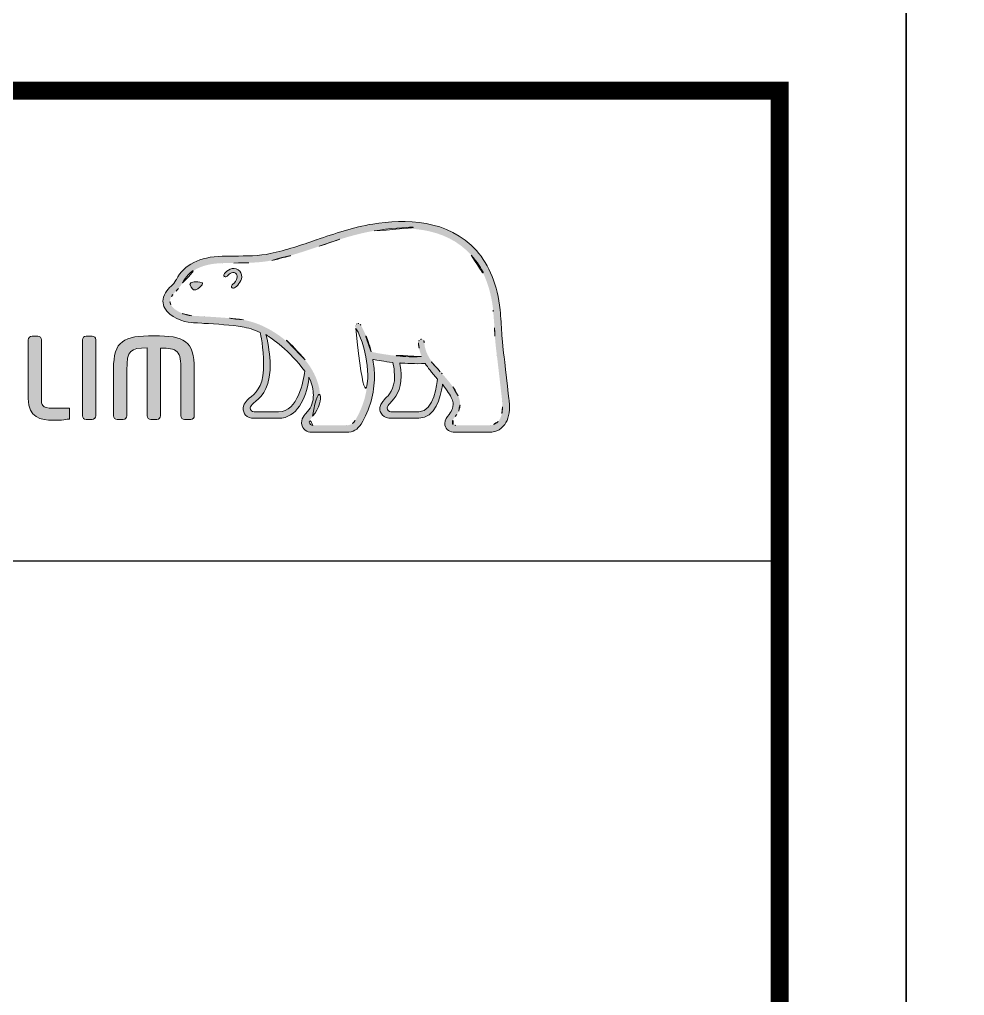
# Model space of a CAD drawing. Extents: x 16296677952 to 16296679688, y -37409618576 to -37409617304.
# Drawn here: x 16296678605.5 to 16296678684.2, y -37409617990.4 to -37409617909.1 of the extents above; entities that cross this region are included whole.
import ezdxf

# ---------------------------------------------------------------- set-up
doc = ezdxf.new("R2010")
doc.units = 0
doc.header["$LTSCALE"] = 10
doc.header["$MEASUREMENT"] = 0
doc.layers.get('0').update_dxf_attribs({"linetype": 'CONTINUOUS'})
doc.layers.add('레이어 1', color=7, linetype='CONTINUOUS', lineweight=0)

msp = doc.modelspace()

# ---------------------------------------------------------------- hatches: boundary and pattern name
at = {"layer": '레이어 1'}
h = msp.add_hatch(color=5, dxfattribs=at)
h.dxf.hatch_style = 1
edge = h.paths.add_edge_path(flags=16)
edge.add_spline(control_points=[(16296678645.336269, -37409617942.616783), (16296678645.05274, -37409617942.930649), (16296678644.69644, -37409617942.933456), (16296678644.681021, -37409617942.933456), (16296678644.681021, -37409617942.933456), (16296678641.826811, -37409617942.933456), (16296678641.826811, -37409617942.933456), (16296678641.721939, -37409617942.933456), (16296678641.641809, -37409617942.907173), (16296678641.58992, -37409617942.855942), (16296678641.54661, -37409617942.813507), (16296678641.52557, -37409617942.748993), (16296678641.52557, -37409617942.669029), (16296678641.52557, -37409617942.508072), (16296678641.643061, -37409617942.360077), (16296678641.767891, -37409617942.20298), (16296678641.883619, -37409617942.054298), (16296678641.993561, -37409617941.913322), (16296678642.055111, -37409617941.740082), (16296678642.21133, -37409617941.319618), (16296678642.19537, -37409617940.871094), (16296678642.00881, -37409617940.475868), (16296678641.671789, -37409617939.760818), (16296678641.171749, -37409617939.199028), (16296678640.687099, -37409617938.656174), (16296678640.687099, -37409617938.656174), (16296678640.52297, -37409617938.475922), (16296678640.52297, -37409617938.474167), (16296678639.892969, -37409617937.772118), (16296678639.241911, -37409617937.04583), (16296678639.19055, -37409617936.061127), (16296678639.178801, -37409617935.866142), (16296678639.08868, -37409617935.748306), (16296678638.96331, -37409617935.753578), (16296678638.96331, -37409617935.753578), (16296678638.77866, -37409617935.842293), (16296678638.774639, -37409617935.842293), (16296678638.724661, -37409617935.897362), (16296678638.696791, -37409617935.979393), (16296678638.696791, -37409617936.073753), (16296678638.696791, -37409617936.073753), (16296678638.69837, -37409617936.107048), (16296678638.69837, -37409617936.107407), (16296678638.723619, -37409617936.463364), (16296678638.808479, -37409617936.81263), (16296678638.957701, -37409617937.175217), (16296678638.957701, -37409617937.175217), (16296678638.97226, -37409617937.211723), (16296678638.97226, -37409617937.211723), (16296678638.97226, -37409617937.211723), (16296678638.933661, -37409617937.213097), (16296678638.933661, -37409617937.213097), (16296678637.101339, -37409617937.285713), (16296678635.304979, -37409617936.939934), (16296678634.77668, -37409617936.81263), (16296678634.45088, -37409617935.501778), (16296678633.92243, -37409617934.63279), (16296678633.89962, -37409617934.59597), (16296678633.858589, -37409617934.527939), (16296678633.793011, -37409617934.47567), (16296678633.729891, -37409617934.457443), (16296678633.729891, -37409617934.457443), (16296678633.575581, -37409617934.480583), (16296678633.55665, -37409617934.48304), (16296678633.54368, -37409617934.502327), (16296678633.51668, -37409617934.538803), (16296678633.45706, -37409617934.618767), (16296678633.45706, -37409617934.618767), (16296678633.449711, -37409617934.68293), (16296678633.449711, -37409617934.68293), (16296678633.449711, -37409617934.68293), (16296678633.49843, -37409617934.855461), (16296678633.49843, -37409617934.855461), (16296678633.53842, -37409617934.924553), (16296678634.47929, -37409617936.572769), (16296678634.47929, -37409617938.755783), (16296678634.47929, -37409617940.102386), (16296678634.12545, -37409617941.372902), (16296678633.427601, -37409617942.531578), (16296678633.260851, -37409617942.809647), (16296678633.041149, -37409617942.933456), (16296678632.714319, -37409617942.933456), (16296678632.714319, -37409617942.933456), (16296678629.90077, -37409617942.933456), (16296678629.90077, -37409617942.933456), (16296678629.807501, -37409617942.933456), (16296678629.612869, -37409617942.867867), (16296678629.612869, -37409617942.664467), (16296678629.612869, -37409617942.552254), (16296678629.71685, -37409617942.368141), (16296678629.8901, -37409617942.174217), (16296678631.06259, -37409617940.868637), (16296678630.386141, -37409617938.829399), (16296678629.261669, -37409617937.485939), (16296678628.175591, -37409617936.19017), (16296678626.40307, -37409617934.559486), (16296678624.12714, -37409617934.154442), (16296678623.32057, -37409617934.013489), (16296678621.995171, -37409617933.934937), (16296678620.92469, -37409617933.871437), (16296678620.92469, -37409617933.871437), (16296678619.84267, -37409617933.807266), (16296678619.84267, -37409617933.807266), (16296678619.287359, -37409617933.764839), (16296678618.369631, -37409617933.423286), (16296678618.090309, -37409617932.894432), (16296678617.9723, -37409617932.675262), (16296678617.98563, -37409617932.452942), (16296678618.1336, -37409617932.197304), (16296678618.226721, -37409617932.043007), (16296678618.354549, -37409617931.910439), (16296678618.515341, -37409617931.749107), (16296678618.693119, -37409617931.569221), (16296678618.876011, -37409617931.383011), (16296678619.0184, -37409617931.137527), (16296678619.0184, -37409617931.137527), (16296678619.05924, -37409617931.060738), (16296678619.05924, -37409617931.060738), (16296678619.602631, -37409617930.021309), (16296678620.722, -37409617929.472481), (16296678622.387581, -37409617929.428307), (16296678622.387581, -37409617929.428307), (16296678623.326891, -37409617929.417793), (16296678623.326891, -37409617929.417793), (16296678624.35824, -37409617929.412529), (16296678625.528481, -37409617929.406563), (16296678626.49003, -37409617929.199654), (16296678627.840509, -37409617928.909286), (16296678629.195379, -37409617928.446388), (16296678630.391041, -37409617928.038902), (16296678630.391041, -37409617928.038902), (16296678630.42926, -37409617928.026283), (16296678630.42926, -37409617928.026283), (16296678631.908091, -37409617927.520592), (16296678633.43742, -37409617926.997704), (16296678635.000759, -37409617926.743134), (16296678637.50271, -37409617926.328972), (16296678640.93852, -37409617926.342644), (16296678643.10014, -37409617928.769371), (16296678644.099251, -37409617929.892937), (16296678644.71468, -37409617931.438057), (16296678644.9265, -37409617933.362968), (16296678644.9265, -37409617933.362968), (16296678644.91844, -37409617933.356651), (16296678644.911051, -37409617933.349998), (16296678644.92824, -37409617933.388191), (16296678644.94438, -37409617933.60424), (16296678645.033449, -37409617934.828819), (16296678645.05905, -37409617935.41761), (16296678645.086069, -37409617936.02639), (16296678645.24, -37409617937.155952), (16296678645.24, -37409617937.155952), (16296678645.67626, -37409617940.933487), (16296678645.67626, -37409617940.933487), (16296678645.67626, -37409617940.933487), (16296678645.702209, -37409617941.392563), (16296678645.702209, -37409617941.392563), (16296678645.702209, -37409617941.934723), (16296678645.57947, -37409617942.346764), (16296678645.336269, -37409617942.616783)], knot_values=[0, 0, 0, 0, 1, 1, 1, 2, 2, 2, 3, 3, 3, 4, 4, 4, 5, 5, 5, 6, 6, 6, 7, 7, 7, 8, 8, 8, 9, 9, 9, 10, 10, 10, 11, 11, 11, 12, 12, 12, 13, 13, 13, 14, 14, 14, 15, 15, 15, 16, 16, 16, 17, 17, 17, 18, 18, 18, 19, 19, 19, 20, 20, 20, 21, 21, 21, 22, 22, 22, 23, 23, 23, 24, 24, 24, 25, 25, 25, 26, 26, 26, 27, 27, 27, 28, 28, 28, 29, 29, 29, 30, 30, 30, 31, 31, 31, 32, 32, 32, 33, 33, 33, 34, 34, 34, 35, 35, 35, 36, 36, 36, 37, 37, 37, 38, 38, 38, 39, 39, 39, 40, 40, 40, 41, 41, 41, 42, 42, 42, 43, 43, 43, 44, 44, 44, 45, 45, 45, 46, 46, 46, 47, 47, 47, 48, 48, 48, 49, 49, 49, 50, 50, 50, 51, 51, 51, 52, 52, 52, 53, 53, 53, 53], degree=3, periodic=0)
edge = h.paths.add_edge_path(flags=16)
edge.add_spline(control_points=[(16296678638.738171, -37409617941.800392), (16296678638.738171, -37409617941.800392), (16296678636.409809, -37409617941.800392), (16296678636.409809, -37409617941.800392), (16296678636.237619, -37409617941.800392), (16296678636.101561, -37409617941.662933), (16296678636.101561, -37409617941.487572), (16296678636.101561, -37409617941.365196), (16296678636.207821, -37409617941.209503), (16296678636.3083, -37409617941.102531), (16296678636.7819, -37409617940.649101), (16296678637.26635, -37409617940.024887), (16296678637.26635, -37409617938.839928), (16296678637.26635, -37409617938.839928), (16296678637.23637, -37409617938.301628), (16296678637.23637, -37409617938.299538), (16296678637.23637, -37409617938.299538), (16296678637.150789, -37409617937.775948), (16296678637.150789, -37409617937.775948), (16296678637.150789, -37409617937.775948), (16296678637.144831, -37409617937.742973), (16296678637.144831, -37409617937.742973), (16296678637.144831, -37409617937.742973), (16296678637.17919, -37409617937.745453), (16296678637.17919, -37409617937.745453), (16296678637.613359, -37409617937.776649), (16296678638.458151, -37409617937.823647), (16296678639.264721, -37409617937.785423), (16296678639.469509, -37409617938.111214), (16296678639.799509, -37409617938.530273), (16296678640.281349, -37409617939.088562), (16296678640.259239, -37409617939.36631), (16296678640.029209, -37409617941.800392), (16296678638.738171, -37409617941.800392)], knot_values=[0, 0, 0, 0, 1, 1, 1, 2, 2, 2, 3, 3, 3, 4, 4, 4, 5, 5, 5, 6, 6, 6, 7, 7, 7, 8, 8, 8, 9, 9, 9, 10, 10, 10, 11, 11, 11, 11], degree=3, periodic=0)
edge = h.paths.add_edge_path(flags=16)
edge.add_spline(control_points=[(16296678627.054979, -37409617941.800392), (16296678627.054979, -37409617941.800392), (16296678625.011209, -37409617941.800392), (16296678625.011209, -37409617941.800392), (16296678624.857969, -37409617941.800392), (16296678624.69313, -37409617941.674141), (16296678624.69313, -37409617941.487572), (16296678624.69313, -37409617941.374329), (16296678624.78816, -37409617941.234039), (16296678624.96142, -37409617941.09481), (16296678625.478661, -37409617940.682762), (16296678626.262449, -37409617940.059242), (16296678626.347309, -37409617938.33773), (16296678626.347309, -37409617938.33773), (16296678626.359051, -37409617937.868172), (16296678626.359051, -37409617937.868172), (16296678626.359051, -37409617937.135963), (16296678626.191259, -37409617936.2519), (16296678626.032061, -37409617935.461807), (16296678626.032061, -37409617935.461807), (16296678626.00609, -37409617935.381157), (16296678626.00609, -37409617935.381157), (16296678626.00609, -37409617935.381157), (16296678626.07308, -37409617935.433403), (16296678626.07308, -37409617935.433403), (16296678626.37781, -37409617935.62101), (16296678628.04707, -37409617936.752312), (16296678629.231689, -37409617938.423683), (16296678629.13349, -37409617939.214813), (16296678628.68742, -37409617941.800392), (16296678627.054979, -37409617941.800392)], knot_values=[0, 0, 0, 0, 1, 1, 1, 2, 2, 2, 3, 3, 3, 4, 4, 4, 5, 5, 5, 6, 6, 6, 7, 7, 7, 8, 8, 8, 9, 9, 9, 10, 10, 10, 10], degree=3, periodic=0)
edge = h.paths.add_edge_path()
edge.add_spline(control_points=[(16296678646.253139, -37409617940.87635), (16296678646.25242, -37409617940.871094), (16296678645.818979, -37409617937.0774), (16296678645.818979, -37409617937.0774), (16296678645.658529, -37409617935.943642), (16296678645.635389, -37409617935.339058), (16296678645.614531, -37409617934.803223), (16296678645.614531, -37409617934.803223), (16296678645.50724, -37409617933.305443), (16296678645.50724, -37409617933.30439), (16296678645.27894, -37409617931.254311), (16296678644.61545, -37409617929.598381), (16296678643.534281, -37409617928.387466), (16296678641.19874, -37409617925.763298), (16296678637.55286, -37409617925.735588), (16296678634.904499, -37409617926.172203), (16296678633.28031, -37409617926.440826), (16296678631.72784, -37409617926.970734), (16296678630.2269, -37409617927.484123), (16296678630.2269, -37409617927.484123), (16296678630.17853, -37409617927.501289), (16296678630.17853, -37409617927.501289), (16296678629.00515, -37409617927.901413), (16296678627.67359, -37409617928.356972), (16296678626.366949, -37409617928.635384), (16296678625.46921, -37409617928.827217), (16296678624.344919, -37409617928.835991), (16296678623.35177, -37409617928.841263), (16296678623.35177, -37409617928.841263), (16296678622.368811, -37409617928.853172), (16296678622.368811, -37409617928.853172), (16296678620.48004, -37409617928.899818), (16296678619.193541, -37409617929.553864), (16296678618.543739, -37409617930.796318), (16296678618.543739, -37409617930.796318), (16296678618.51446, -37409617930.849953), (16296678618.51446, -37409617930.849953), (16296678618.406969, -37409617931.038292), (16296678618.247589, -37409617931.198196), (16296678618.10486, -37409617931.341293), (16296678617.94758, -37409617931.499786), (16296678617.770309, -37409617931.677567), (16296678617.634951, -37409617931.907623), (16296678617.499041, -37409617932.138039), (16296678617.4305, -37409617932.371582), (16296678617.4305, -37409617932.600922), (16296678617.4305, -37409617932.7938), (16296678617.47888, -37409617932.98317), (16296678617.57604, -37409617933.164124), (16296678617.97756, -37409617933.92231), (16296678619.1229, -37409617934.331543), (16296678619.80636, -37409617934.380287), (16296678619.80636, -37409617934.380287), (16296678620.812469, -37409617934.44342), (16296678620.8365, -37409617934.445518), (16296678621.84244, -37409617934.502327), (16296678623.220091, -37409617934.581932), (16296678624.024389, -37409617934.723961), (16296678624.494671, -37409617934.807083), (16296678625.0291, -37409617934.975754), (16296678625.52145, -37409617935.207558), (16296678625.55652, -37409617935.335213), (16296678625.81216, -37409617936.471779), (16296678625.81216, -37409617937.868881), (16296678625.81216, -37409617937.868881), (16296678625.8013, -37409617938.312157), (16296678625.8013, -37409617938.312157), (16296678625.727131, -37409617939.785362), (16296678625.08486, -37409617940.300163), (16296678624.614241, -37409617940.676804), (16296678624.56653, -37409617940.714333), (16296678624.147129, -37409617941.062553), (16296678624.116961, -37409617941.481621), (16296678624.095579, -37409617941.718681), (16296678624.16342, -37409617941.934723), (16296678624.30739, -37409617942.090057), (16296678624.46343, -37409617942.258377), (16296678624.70068, -37409617942.34359), (16296678625.011209, -37409617942.34359), (16296678625.011209, -37409617942.34359), (16296678627.054979, -37409617942.34359), (16296678627.054979, -37409617942.34359), (16296678628.584681, -37409617942.34359), (16296678629.34144, -37409617940.696449), (16296678629.571659, -37409617939.153427), (16296678629.571659, -37409617939.153427), (16296678629.576401, -37409617938.936363), (16296678629.576401, -37409617938.936363), (16296678629.576401, -37409617938.936363), (16296678629.63954, -37409617939.045067), (16296678629.63954, -37409617939.045067), (16296678629.83572, -37409617939.481667), (16296678629.953751, -37409617940.003487), (16296678629.953751, -37409617940.396591), (16296678629.953751, -37409617940.948227), (16296678629.782949, -37409617941.430077), (16296678629.458561, -37409617941.789162), (16296678629.37669, -37409617941.870193), (16296678628.967621, -37409617942.294151), (16296678628.967621, -37409617942.71743), (16296678628.967621, -37409617942.71743), (16296678628.9713, -37409617942.787216), (16296678628.9713, -37409617942.787216), (16296678629.029329, -37409617943.2873), (16296678629.434019, -37409617943.510674), (16296678629.80995, -37409617943.510674), (16296678629.80995, -37409617943.510674), (16296678632.714319, -37409617943.510674), (16296678632.714319, -37409617943.510674), (16296678633.238581, -37409617943.510674), (16296678633.65641, -37409617943.274651), (16296678633.92486, -37409617942.829308), (16296678634.66395, -37409617941.602257), (16296678635.038469, -37409617940.269661), (16296678635.038469, -37409617938.869728), (16296678635.038469, -37409617938.432777), (16296678634.997259, -37409617937.966377), (16296678634.916599, -37409617937.48243), (16296678634.916599, -37409617937.48243), (16296678634.90959, -37409617937.443863), (16296678634.90959, -37409617937.443863), (16296678634.90959, -37409617937.443863), (16296678634.94816, -37409617937.451927), (16296678634.94816, -37409617937.451927), (16296678635.297609, -37409617937.5196), (16296678635.85976, -37409617937.617088), (16296678636.554449, -37409617937.692131), (16296678636.554449, -37409617937.692131), (16296678636.57464, -37409617937.694603), (16296678636.57464, -37409617937.694603), (16296678636.57464, -37409617937.694603), (16296678636.6681, -37409617938.226936), (16296678636.6681, -37409617938.226936), (16296678636.6681, -37409617938.226936), (16296678636.688589, -37409617938.353172), (16296678636.688589, -37409617938.355278), (16296678636.688589, -37409617938.355278), (16296678636.716311, -37409617938.826263), (16296678636.716311, -37409617938.826263), (16296678636.716311, -37409617939.956512), (16296678636.20289, -37409617940.448158), (16296678635.92692, -37409617940.711868), (16296678635.92305, -37409617940.715393), (16296678635.53801, -37409617941.106728), (16296678635.496281, -37409617941.453911), (16296678635.496281, -37409617941.453911), (16296678635.48295, -37409617941.560532), (16296678635.48295, -37409617941.560532), (16296678635.48295, -37409617941.669594), (16296678635.511, -37409617941.883507), (16296678635.701771, -37409617942.080597), (16296678635.869761, -37409617942.255592), (16296678636.129789, -37409617942.34359), (16296678636.475559, -37409617942.34359), (16296678636.475559, -37409617942.34359), (16296678638.738171, -37409617942.34359), (16296678638.738171, -37409617942.34359), (16296678640.11232, -37409617942.34359), (16296678640.525949, -37409617940.596497), (16296678640.692699, -37409617939.617393), (16296678640.692699, -37409617939.617393), (16296678640.70043, -37409617939.516403), (16296678640.70043, -37409617939.516403), (16296678640.70043, -37409617939.516403), (16296678640.75477, -37409617939.590393), (16296678640.75477, -37409617939.590393), (16296678641.07163, -37409617939.995079), (16296678641.349529, -37409617940.445), (16296678641.483299, -37409617940.724861), (16296678641.553619, -37409617940.870377), (16296678641.591499, -37409617941.032051), (16296678641.591499, -37409617941.194069), (16296678641.591499, -37409617941.194069), (16296678641.5403, -37409617941.521599), (16296678641.5403, -37409617941.521599), (16296678641.48735, -37409617941.699387), (16296678641.366011, -37409617941.863167), (16296678641.247311, -37409617942.021683), (16296678641.073179, -37409617942.247864), (16296678640.893629, -37409617942.482468), (16296678640.893629, -37409617942.767227), (16296678640.893629, -37409617942.767227), (16296678640.91048, -37409617942.923981), (16296678640.91048, -37409617942.923981), (16296678640.993219, -37409617943.302017), (16296678641.299561, -37409617943.510674), (16296678641.772449, -37409617943.510674), (16296678641.772449, -37409617943.510674), (16296678644.679621, -37409617943.510674), (16296678644.679621, -37409617943.510674), (16296678644.743429, -37409617943.510674), (16296678645.31155, -37409617943.496651), (16296678645.75655, -37409617943.01516), (16296678646.11179, -37409617942.63047), (16296678646.28434, -37409617942.101624), (16296678646.28434, -37409617941.399559), (16296678646.28434, -37409617941.399559), (16296678646.253481, -37409617940.878799), (16296678646.253139, -37409617940.87635)], knot_values=[0, 0, 0, 0, 1, 1, 1, 2, 2, 2, 3, 3, 3, 4, 4, 4, 5, 5, 5, 6, 6, 6, 7, 7, 7, 8, 8, 8, 9, 9, 9, 10, 10, 10, 11, 11, 11, 12, 12, 12, 13, 13, 13, 14, 14, 14, 15, 15, 15, 16, 16, 16, 17, 17, 17, 18, 18, 18, 19, 19, 19, 20, 20, 20, 21, 21, 21, 22, 22, 22, 23, 23, 23, 24, 24, 24, 25, 25, 25, 26, 26, 26, 27, 27, 27, 28, 28, 28, 29, 29, 29, 30, 30, 30, 31, 31, 31, 32, 32, 32, 33, 33, 33, 34, 34, 34, 35, 35, 35, 36, 36, 36, 37, 37, 37, 38, 38, 38, 39, 39, 39, 40, 40, 40, 41, 41, 41, 42, 42, 42, 43, 43, 43, 44, 44, 44, 45, 45, 45, 46, 46, 46, 47, 47, 47, 48, 48, 48, 49, 49, 49, 50, 50, 50, 51, 51, 51, 52, 52, 52, 53, 53, 53, 54, 54, 54, 55, 55, 55, 56, 56, 56, 57, 57, 57, 58, 58, 58, 59, 59, 59, 60, 60, 60, 61, 61, 61, 62, 62, 62, 63, 63, 63, 64, 64, 64, 65, 65, 65, 66, 66, 66, 66], degree=3, periodic=0)
edge = h.paths.add_edge_path(flags=0)
edge.add_spline(control_points=[(16296678619.75692, -37409617931.065277), (16296678619.75692, -37409617931.065277), (16296678620.17985, -37409617930.874168), (16296678620.703779, -37409617931.076157), (16296678620.703779, -37409617931.076157), (16296678620.768641, -37409617931.103859), (16296678620.68413, -37409617931.22345), (16296678620.42901, -37409617931.566406), (16296678620.17757, -37409617931.640419), (16296678620.17757, -37409617931.640419), (16296678620.17757, -37409617931.640419), (16296678619.995399, -37409617931.704582), (16296678619.893, -37409617931.580437), (16296678619.68609, -37409617931.337784), (16296678619.679779, -37409617931.196449), (16296678619.679779, -37409617931.196449), (16296678619.679779, -37409617931.196449), (16296678619.658381, -37409617931.091591), (16296678619.75692, -37409617931.065277)], knot_values=[0, 0, 0, 0, 1, 1, 1, 2, 2, 2, 3, 3, 3, 4, 4, 4, 5, 5, 5, 6, 6, 6, 6], degree=3, periodic=0)
edge = h.paths.add_edge_path(flags=0)
edge.add_spline(control_points=[(16296678622.54784, -37409617930.287483), (16296678622.484529, -37409617930.35656), (16296678622.47963, -37409617930.471588), (16296678622.54784, -37409617930.532249), (16296678622.61307, -37409617930.591164), (16296678622.726151, -37409617930.575737), (16296678622.78928, -37409617930.50631), (16296678622.82295, -37409617930.471588), (16296678623.17013, -37409617930.059532), (16296678623.46961, -37409617930.270287), (16296678623.57901, -37409617930.348846), (16296678623.62426, -37409617930.460373), (16296678623.60813, -37409617930.604477), (16296678623.582529, -37409617930.835579), (16296678623.38212, -37409617931.097908), (16296678623.24202, -37409617931.187683), (16296678623.163639, -37409617931.235367), (16296678623.111919, -37409617931.337784), (16296678623.14908, -37409617931.42054), (16296678623.185909, -37409617931.502937), (16296678623.29076, -37409617931.527496), (16296678623.37492, -37409617931.488213), (16296678623.62565, -37409617931.368279), (16296678623.941811, -37409617930.967796), (16296678623.985121, -37409617930.59433), (16296678624.013861, -37409617930.334122), (16296678623.897091, -37409617930.121597), (16296678623.689131, -37409617929.978188), (16296678623.24202, -37409617929.660812), (16296678622.73527, -37409617930.085472), (16296678622.54784, -37409617930.287483)], knot_values=[0, 0, 0, 0, 1, 1, 1, 2, 2, 2, 3, 3, 3, 4, 4, 4, 5, 5, 5, 6, 6, 6, 7, 7, 7, 8, 8, 8, 9, 9, 9, 10, 10, 10, 10], degree=3, periodic=0)
edge = h.paths.add_edge_path(flags=0)
edge.add_spline(control_points=[(16296678622.490669, -37409617930.59713), (16296678622.490669, -37409617930.59713), (16296678622.490669, -37409617930.59713), (16296678622.490669, -37409617930.59713), (16296678622.490669, -37409617930.59713), (16296678622.490669, -37409617930.59713), (16296678622.490669, -37409617930.59713)], knot_values=[0, 0, 0, 0, 1, 1, 1, 2, 2, 2, 2], degree=3, periodic=0)
h = msp.add_hatch(color=5, dxfattribs=at)
h.dxf.hatch_style = 2
edge = h.paths.add_edge_path()
edge.add_spline(control_points=[(16296678622.54784, -37409617930.287483), (16296678622.484529, -37409617930.35656), (16296678622.47963, -37409617930.471588), (16296678622.54784, -37409617930.532249), (16296678622.61307, -37409617930.591164), (16296678622.726151, -37409617930.575737), (16296678622.78928, -37409617930.50631), (16296678622.82295, -37409617930.471588), (16296678623.17013, -37409617930.059532), (16296678623.46961, -37409617930.270287), (16296678623.57901, -37409617930.348846), (16296678623.62426, -37409617930.460373), (16296678623.60813, -37409617930.604477), (16296678623.582529, -37409617930.835579), (16296678623.38212, -37409617931.097908), (16296678623.24202, -37409617931.187683), (16296678623.163639, -37409617931.235367), (16296678623.111919, -37409617931.337784), (16296678623.14908, -37409617931.42054), (16296678623.185909, -37409617931.502937), (16296678623.29076, -37409617931.527496), (16296678623.37492, -37409617931.488213), (16296678623.62565, -37409617931.368279), (16296678623.941811, -37409617930.967796), (16296678623.985121, -37409617930.59433), (16296678624.013861, -37409617930.334122), (16296678623.897091, -37409617930.121597), (16296678623.689131, -37409617929.978188), (16296678623.24202, -37409617929.660812), (16296678622.73527, -37409617930.085472), (16296678622.54784, -37409617930.287483)], knot_values=[0, 0, 0, 0, 1, 1, 1, 2, 2, 2, 3, 3, 3, 4, 4, 4, 5, 5, 5, 6, 6, 6, 7, 7, 7, 8, 8, 8, 9, 9, 9, 10, 10, 10, 10], degree=3, periodic=0)
h = msp.add_hatch(color=5, dxfattribs=at)
h.dxf.hatch_style = 2
edge = h.paths.add_edge_path()
edge.add_spline(control_points=[(16296678619.75692, -37409617931.065277), (16296678619.75692, -37409617931.065277), (16296678620.17985, -37409617930.874168), (16296678620.703779, -37409617931.076157), (16296678620.703779, -37409617931.076157), (16296678620.768641, -37409617931.103859), (16296678620.68413, -37409617931.22345), (16296678620.42901, -37409617931.566406), (16296678620.17757, -37409617931.640419), (16296678620.17757, -37409617931.640419), (16296678620.17757, -37409617931.640419), (16296678619.995399, -37409617931.704582), (16296678619.893, -37409617931.580437), (16296678619.68609, -37409617931.337784), (16296678619.679779, -37409617931.196449), (16296678619.679779, -37409617931.196449), (16296678619.679779, -37409617931.196449), (16296678619.658381, -37409617931.091591), (16296678619.75692, -37409617931.065277)], knot_values=[0, 0, 0, 0, 1, 1, 1, 2, 2, 2, 3, 3, 3, 4, 4, 4, 5, 5, 5, 6, 6, 6, 6], degree=3, periodic=0)
h = msp.add_hatch(color=5, dxfattribs=at)
h.dxf.hatch_style = 2
edge = h.paths.add_edge_path()
edge.add_spline(control_points=[(16296678606.52635, -37409617935.505302), (16296678606.3561, -37409617935.505302), (16296678606.211809, -37409617935.64592), (16296678606.211809, -37409617935.812828), (16296678606.211809, -37409617935.812828), (16296678606.211809, -37409617940.706978), (16296678606.211809, -37409617940.706978), (16296678606.211809, -37409617942.302917), (16296678607.30102, -37409617942.508072), (16296678608.24926, -37409617942.508072), (16296678608.945021, -37409617942.508072), (16296678609.12352, -37409617942.4786), (16296678609.329531, -37409617942.444237), (16296678609.329531, -37409617942.444237), (16296678609.449659, -37409617942.425323), (16296678609.449659, -37409617942.425323), (16296678609.447901, -37409617942.426018), (16296678609.60869, -37409617942.406029), (16296678609.60869, -37409617942.406029), (16296678609.60869, -37409617942.406029), (16296678609.656389, -37409617942.399712), (16296678609.656389, -37409617942.399712), (16296678609.656389, -37409617942.399712), (16296678609.656389, -37409617941.515984), (16296678609.656389, -37409617941.515984), (16296678609.656389, -37409617941.515984), (16296678608.259781, -37409617941.515984), (16296678608.259781, -37409617941.515984), (16296678607.315041, -37409617941.515984), (16296678607.315041, -37409617941.159348), (16296678607.315041, -37409617940.813232), (16296678607.315041, -37409617940.813232), (16296678607.315041, -37409617935.812828), (16296678607.315041, -37409617935.812828), (16296678607.315041, -37409617935.64592), (16296678607.171961, -37409617935.505302), (16296678607.00223, -37409617935.505302), (16296678607.00223, -37409617935.505302), (16296678606.52635, -37409617935.505302), (16296678606.52635, -37409617935.505302)], knot_values=[0, 0, 0, 0, 1, 1, 1, 2, 2, 2, 3, 3, 3, 4, 4, 4, 5, 5, 5, 6, 6, 6, 7, 7, 7, 8, 8, 8, 9, 9, 9, 10, 10, 10, 11, 11, 11, 12, 12, 12, 13, 13, 13, 13], degree=3, periodic=0)
h = msp.add_hatch(color=5, dxfattribs=at)
h.dxf.hatch_style = 2
edge = h.paths.add_edge_path()
edge.add_spline(control_points=[(16296678611.021761, -37409617935.505302), (16296678610.838011, -37409617935.505302), (16296678610.728251, -37409617935.657143), (16296678610.728251, -37409617935.803726), (16296678610.728251, -37409617935.803726), (16296678610.728251, -37409617942.139519), (16296678610.728251, -37409617942.139519), (16296678610.728251, -37409617942.308167), (16296678610.860109, -37409617942.44529), (16296678611.021761, -37409617942.44529), (16296678611.021761, -37409617942.44529), (16296678611.53586, -37409617942.44529), (16296678611.53586, -37409617942.44529), (16296678611.71998, -37409617942.44529), (16296678611.82991, -37409617942.290298), (16296678611.82991, -37409617942.139519), (16296678611.82991, -37409617942.139519), (16296678611.82991, -37409617935.803726), (16296678611.82991, -37409617935.803726), (16296678611.82991, -37409617935.636436), (16296678611.70105, -37409617935.505302), (16296678611.53586, -37409617935.505302), (16296678611.53586, -37409617935.505302), (16296678611.021761, -37409617935.505302), (16296678611.021761, -37409617935.505302)], knot_values=[0, 0, 0, 0, 1, 1, 1, 2, 2, 2, 3, 3, 3, 4, 4, 4, 5, 5, 5, 6, 6, 6, 7, 7, 7, 8, 8, 8, 8], degree=3, periodic=0)
h = msp.add_hatch(color=5, dxfattribs=at)
h.dxf.hatch_style = 2
edge = h.paths.add_edge_path()
edge.add_spline(control_points=[(16296678613.311741, -37409617938.239906), (16296678613.311741, -37409617938.239906), (16296678613.311741, -37409617942.139519), (16296678613.311741, -37409617942.139519), (16296678613.311741, -37409617942.308167), (16296678613.444281, -37409617942.44529), (16296678613.607, -37409617942.44529), (16296678613.607, -37409617942.44529), (16296678614.128811, -37409617942.44529), (16296678614.128811, -37409617942.44529), (16296678614.31292, -37409617942.44529), (16296678614.42304, -37409617942.290298), (16296678614.42304, -37409617942.139519), (16296678614.42304, -37409617942.139519), (16296678614.42304, -37409617938.336342), (16296678614.42304, -37409617938.336342), (16296678614.42304, -37409617936.659378), (16296678614.707451, -37409617936.496323), (16296678616.125601, -37409617936.492447), (16296678616.125601, -37409617936.595573), (16296678616.125601, -37409617942.139519), (16296678616.125601, -37409617942.139519), (16296678616.125601, -37409617942.314499), (16296678616.251499, -37409617942.44529), (16296678616.418421, -37409617942.44529), (16296678616.418421, -37409617942.44529), (16296678616.931129, -37409617942.44529), (16296678616.931129, -37409617942.44529), (16296678617.114519, -37409617942.44529), (16296678617.22431, -37409617942.290298), (16296678617.22431, -37409617942.139519), (16296678617.22431, -37409617942.139519), (16296678617.22431, -37409617936.61274), (16296678617.22431, -37409617936.503326), (16296678617.887791, -37409617936.505783), (16296678618.353849, -37409617936.560493), (16296678618.606171, -37409617936.81263), (16296678618.871969, -37409617937.078087), (16296678618.92388, -37409617937.573257), (16296678618.92388, -37409617938.336342), (16296678618.92388, -37409617938.336342), (16296678618.92388, -37409617942.139519), (16296678618.92388, -37409617942.139519), (16296678618.92388, -37409617942.305038), (16296678619.059429, -37409617942.44529), (16296678619.21969, -37409617942.44529), (16296678619.21969, -37409617942.44529), (16296678619.743959, -37409617942.44529), (16296678619.743959, -37409617942.44529), (16296678619.925779, -37409617942.44529), (16296678620.03817, -37409617942.286789), (16296678620.03817, -37409617942.139519), (16296678620.03817, -37409617942.139519), (16296678620.03817, -37409617938.239906), (16296678620.03817, -37409617938.239906), (16296678620.03817, -37409617935.87632), (16296678619.200041, -37409617935.475822), (16296678616.681089, -37409617935.475822), (16296678614.153009, -37409617935.475822), (16296678613.311741, -37409617935.87632), (16296678613.311741, -37409617938.239906)], knot_values=[0, 0, 0, 0, 1, 1, 1, 2, 2, 2, 3, 3, 3, 4, 4, 4, 5, 5, 5, 6, 6, 6, 7, 7, 7, 8, 8, 8, 9, 9, 9, 10, 10, 10, 11, 11, 11, 12, 12, 12, 13, 13, 13, 14, 14, 14, 15, 15, 15, 16, 16, 16, 17, 17, 17, 18, 18, 18, 19, 19, 19, 20, 20, 20, 20], degree=3, periodic=0)

# ---------------------------------------------------------------- linework, layer by layer
at = {"color": 5}
msp.add_line((16296678626.96442, -37409617942.34359), (16296678626.96442, -37409617942.34359), dxfattribs=at)
at = {"color": 5, "ltscale": 40}
msp.add_line((16296678668.77467, -37409617954.245888), (16296678564.731569, -37409617954.245888), dxfattribs=at)
at = {"ltscale": 0.5}
for points in [[(16296678028.306351, -37409618380.983459), (16296678679.306351, -37409618380.983459), (16296678679.306351, -37409617903.983459), (16296678028.306351, -37409617903.983459)], [(16296678679.306351, -37409618380.983459), (16296679330.306351, -37409618380.983459), (16296679330.306351, -37409617903.983459), (16296678679.306351, -37409617903.983459)]]:
    msp.add_lwpolyline(points, close=True, dxfattribs=at)
at = {"color": 5, "linetype": 'ByBlock', "lineweight": 200, "const_width": 1.5}
msp.add_lwpolyline([(16296678038.774549, -37409618360.558739), (16296678668.774549, -37409618360.558739), (16296678668.774549, -37409617915.058739), (16296678038.774549, -37409617915.058739)], close=True, dxfattribs=at)
at = {"layer": '레이어 1', "color": 5}
for points, knots in [([(16296678646.253139, -37409617940.87635), (16296678646.25242, -37409617940.871094), (16296678645.818979, -37409617937.0774), (16296678645.818979, -37409617937.0774), (16296678645.658529, -37409617935.943642), (16296678645.635389, -37409617935.339058), (16296678645.614531, -37409617934.803223), (16296678645.614531, -37409617934.803223), (16296678645.50724, -37409617933.305443), (16296678645.50724, -37409617933.30439), (16296678645.27894, -37409617931.254311), (16296678644.61545, -37409617929.598381), (16296678643.534281, -37409617928.387466), (16296678641.19874, -37409617925.763298), (16296678637.55286, -37409617925.735588), (16296678634.904499, -37409617926.172203), (16296678633.28031, -37409617926.440826), (16296678631.72784, -37409617926.970734), (16296678630.2269, -37409617927.484123), (16296678630.2269, -37409617927.484123), (16296678630.17853, -37409617927.501289), (16296678630.17853, -37409617927.501289), (16296678629.00515, -37409617927.901413), (16296678627.67359, -37409617928.356972), (16296678626.366949, -37409617928.635384), (16296678625.46921, -37409617928.827217), (16296678624.344919, -37409617928.835991), (16296678623.35177, -37409617928.841263), (16296678623.35177, -37409617928.841263), (16296678622.368811, -37409617928.853172), (16296678622.368811, -37409617928.853172), (16296678620.48004, -37409617928.899818), (16296678619.193541, -37409617929.553864), (16296678618.543739, -37409617930.796318), (16296678618.543739, -37409617930.796318), (16296678618.51446, -37409617930.849953), (16296678618.51446, -37409617930.849953), (16296678618.406969, -37409617931.038292), (16296678618.247589, -37409617931.198196), (16296678618.10486, -37409617931.341293), (16296678617.94758, -37409617931.499786), (16296678617.770309, -37409617931.677567), (16296678617.634951, -37409617931.907623), (16296678617.499041, -37409617932.138039), (16296678617.4305, -37409617932.371582), (16296678617.4305, -37409617932.600922), (16296678617.4305, -37409617932.7938), (16296678617.47888, -37409617932.98317), (16296678617.57604, -37409617933.164124), (16296678617.97756, -37409617933.92231), (16296678619.1229, -37409617934.331543), (16296678619.80636, -37409617934.380287), (16296678619.80636, -37409617934.380287), (16296678620.812469, -37409617934.44342), (16296678620.8365, -37409617934.445518), (16296678621.84244, -37409617934.502327), (16296678623.220091, -37409617934.581932), (16296678624.024389, -37409617934.723961), (16296678624.494671, -37409617934.807083), (16296678625.0291, -37409617934.975754), (16296678625.52145, -37409617935.207558), (16296678625.55652, -37409617935.335213), (16296678625.81216, -37409617936.471779), (16296678625.81216, -37409617937.868881), (16296678625.81216, -37409617937.868881), (16296678625.8013, -37409617938.312157), (16296678625.8013, -37409617938.312157), (16296678625.727131, -37409617939.785362), (16296678625.08486, -37409617940.300163), (16296678624.614241, -37409617940.676804), (16296678624.56653, -37409617940.714333), (16296678624.147129, -37409617941.062553), (16296678624.116961, -37409617941.481621), (16296678624.095579, -37409617941.718681), (16296678624.16342, -37409617941.934723), (16296678624.30739, -37409617942.090057), (16296678624.46343, -37409617942.258377), (16296678624.70068, -37409617942.34359), (16296678625.011209, -37409617942.34359), (16296678625.011209, -37409617942.34359), (16296678627.054979, -37409617942.34359), (16296678627.054979, -37409617942.34359), (16296678628.584681, -37409617942.34359), (16296678629.34144, -37409617940.696449), (16296678629.571659, -37409617939.153427), (16296678629.571659, -37409617939.153427), (16296678629.576401, -37409617938.936363), (16296678629.576401, -37409617938.936363), (16296678629.576401, -37409617938.936363), (16296678629.63954, -37409617939.045067), (16296678629.63954, -37409617939.045067), (16296678629.83572, -37409617939.481667), (16296678629.953751, -37409617940.003487), (16296678629.953751, -37409617940.396591), (16296678629.953751, -37409617940.948227), (16296678629.782949, -37409617941.430077), (16296678629.458561, -37409617941.789162), (16296678629.37669, -37409617941.870193), (16296678628.967621, -37409617942.294151), (16296678628.967621, -37409617942.71743), (16296678628.967621, -37409617942.71743), (16296678628.9713, -37409617942.787216), (16296678628.9713, -37409617942.787216), (16296678629.029329, -37409617943.2873), (16296678629.434019, -37409617943.510674), (16296678629.80995, -37409617943.510674), (16296678629.80995, -37409617943.510674), (16296678632.714319, -37409617943.510674), (16296678632.714319, -37409617943.510674), (16296678633.238581, -37409617943.510674), (16296678633.65641, -37409617943.274651), (16296678633.92486, -37409617942.829308), (16296678634.66395, -37409617941.602257), (16296678635.038469, -37409617940.269661), (16296678635.038469, -37409617938.869728), (16296678635.038469, -37409617938.432777), (16296678634.997259, -37409617937.966377), (16296678634.916599, -37409617937.48243), (16296678634.916599, -37409617937.48243), (16296678634.90959, -37409617937.443863), (16296678634.90959, -37409617937.443863), (16296678634.90959, -37409617937.443863), (16296678634.94816, -37409617937.451927), (16296678634.94816, -37409617937.451927), (16296678635.297609, -37409617937.5196), (16296678635.85976, -37409617937.617088), (16296678636.554449, -37409617937.692131), (16296678636.554449, -37409617937.692131), (16296678636.57464, -37409617937.694603), (16296678636.57464, -37409617937.694603), (16296678636.57464, -37409617937.694603), (16296678636.6681, -37409617938.226936), (16296678636.6681, -37409617938.226936), (16296678636.6681, -37409617938.226936), (16296678636.688589, -37409617938.353172), (16296678636.688589, -37409617938.355278), (16296678636.688589, -37409617938.355278), (16296678636.716311, -37409617938.826263), (16296678636.716311, -37409617938.826263), (16296678636.716311, -37409617939.956512), (16296678636.20289, -37409617940.448158), (16296678635.92692, -37409617940.711868), (16296678635.92305, -37409617940.715393), (16296678635.53801, -37409617941.106728), (16296678635.496281, -37409617941.453911), (16296678635.496281, -37409617941.453911), (16296678635.48295, -37409617941.560532), (16296678635.48295, -37409617941.560532), (16296678635.48295, -37409617941.669594), (16296678635.511, -37409617941.883507), (16296678635.701771, -37409617942.080597), (16296678635.869761, -37409617942.255592), (16296678636.129789, -37409617942.34359), (16296678636.475559, -37409617942.34359), (16296678636.475559, -37409617942.34359), (16296678638.738171, -37409617942.34359), (16296678638.738171, -37409617942.34359), (16296678640.11232, -37409617942.34359), (16296678640.525949, -37409617940.596497), (16296678640.692699, -37409617939.617393), (16296678640.692699, -37409617939.617393), (16296678640.70043, -37409617939.516403), (16296678640.70043, -37409617939.516403), (16296678640.70043, -37409617939.516403), (16296678640.75477, -37409617939.590393), (16296678640.75477, -37409617939.590393), (16296678641.07163, -37409617939.995079), (16296678641.349529, -37409617940.445), (16296678641.483299, -37409617940.724861), (16296678641.553619, -37409617940.870377), (16296678641.591499, -37409617941.032051), (16296678641.591499, -37409617941.194069), (16296678641.591499, -37409617941.194069), (16296678641.5403, -37409617941.521599), (16296678641.5403, -37409617941.521599), (16296678641.48735, -37409617941.699387), (16296678641.366011, -37409617941.863167), (16296678641.247311, -37409617942.021683), (16296678641.073179, -37409617942.247864), (16296678640.893629, -37409617942.482468), (16296678640.893629, -37409617942.767227), (16296678640.893629, -37409617942.767227), (16296678640.91048, -37409617942.923981), (16296678640.91048, -37409617942.923981), (16296678640.993219, -37409617943.302017), (16296678641.299561, -37409617943.510674), (16296678641.772449, -37409617943.510674), (16296678641.772449, -37409617943.510674), (16296678644.679621, -37409617943.510674), (16296678644.679621, -37409617943.510674), (16296678644.743429, -37409617943.510674), (16296678645.31155, -37409617943.496651), (16296678645.75655, -37409617943.01516), (16296678646.11179, -37409617942.63047), (16296678646.28434, -37409617942.101624), (16296678646.28434, -37409617941.399559), (16296678646.28434, -37409617941.399559), (16296678646.253481, -37409617940.878799), (16296678646.253139, -37409617940.87635)], [0, 0, 0, 0, 1, 1, 1, 2, 2, 2, 3, 3, 3, 4, 4, 4, 5, 5, 5, 6, 6, 6, 7, 7, 7, 8, 8, 8, 9, 9, 9, 10, 10, 10, 11, 11, 11, 12, 12, 12, 13, 13, 13, 14, 14, 14, 15, 15, 15, 16, 16, 16, 17, 17, 17, 18, 18, 18, 19, 19, 19, 20, 20, 20, 21, 21, 21, 22, 22, 22, 23, 23, 23, 24, 24, 24, 25, 25, 25, 26, 26, 26, 27, 27, 27, 28, 28, 28, 29, 29, 29, 30, 30, 30, 31, 31, 31, 32, 32, 32, 33, 33, 33, 34, 34, 34, 35, 35, 35, 36, 36, 36, 37, 37, 37, 38, 38, 38, 39, 39, 39, 40, 40, 40, 41, 41, 41, 42, 42, 42, 43, 43, 43, 44, 44, 44, 45, 45, 45, 46, 46, 46, 47, 47, 47, 48, 48, 48, 49, 49, 49, 50, 50, 50, 51, 51, 51, 52, 52, 52, 53, 53, 53, 54, 54, 54, 55, 55, 55, 56, 56, 56, 57, 57, 57, 58, 58, 58, 59, 59, 59, 60, 60, 60, 61, 61, 61, 62, 62, 62, 63, 63, 63, 64, 64, 64, 65, 65, 65, 66, 66, 66, 66]), ([(16296678622.54784, -37409617930.287483), (16296678622.484529, -37409617930.35656), (16296678622.47963, -37409617930.471588), (16296678622.54784, -37409617930.532249), (16296678622.61307, -37409617930.591164), (16296678622.726151, -37409617930.575737), (16296678622.78928, -37409617930.50631), (16296678622.82295, -37409617930.471588), (16296678623.17013, -37409617930.059532), (16296678623.46961, -37409617930.270287), (16296678623.57901, -37409617930.348846), (16296678623.62426, -37409617930.460373), (16296678623.60813, -37409617930.604477), (16296678623.582529, -37409617930.835579), (16296678623.38212, -37409617931.097908), (16296678623.24202, -37409617931.187683), (16296678623.163639, -37409617931.235367), (16296678623.111919, -37409617931.337784), (16296678623.14908, -37409617931.42054), (16296678623.185909, -37409617931.502937), (16296678623.29076, -37409617931.527496), (16296678623.37492, -37409617931.488213), (16296678623.62565, -37409617931.368279), (16296678623.941811, -37409617930.967796), (16296678623.985121, -37409617930.59433), (16296678624.013861, -37409617930.334122), (16296678623.897091, -37409617930.121597), (16296678623.689131, -37409617929.978188), (16296678623.24202, -37409617929.660812), (16296678622.73527, -37409617930.085472), (16296678622.54784, -37409617930.287483)], [0, 0, 0, 0, 1, 1, 1, 2, 2, 2, 3, 3, 3, 4, 4, 4, 5, 5, 5, 6, 6, 6, 7, 7, 7, 8, 8, 8, 9, 9, 9, 10, 10, 10, 10]), ([(16296678619.75692, -37409617931.065277), (16296678619.75692, -37409617931.065277), (16296678620.17985, -37409617930.874168), (16296678620.703779, -37409617931.076157), (16296678620.703779, -37409617931.076157), (16296678620.768641, -37409617931.103859), (16296678620.68413, -37409617931.22345), (16296678620.42901, -37409617931.566406), (16296678620.17757, -37409617931.640419), (16296678620.17757, -37409617931.640419), (16296678620.17757, -37409617931.640419), (16296678619.995399, -37409617931.704582), (16296678619.893, -37409617931.580437), (16296678619.68609, -37409617931.337784), (16296678619.679779, -37409617931.196449), (16296678619.679779, -37409617931.196449), (16296678619.679779, -37409617931.196449), (16296678619.658381, -37409617931.091591), (16296678619.75692, -37409617931.065277)], [0, 0, 0, 0, 1, 1, 1, 2, 2, 2, 3, 3, 3, 4, 4, 4, 5, 5, 5, 6, 6, 6, 6]), ([(16296678622.490669, -37409617930.59713), (16296678622.490669, -37409617930.59713), (16296678622.490669, -37409617930.59713), (16296678622.490669, -37409617930.59713), (16296678622.490669, -37409617930.59713), (16296678622.490669, -37409617930.59713), (16296678622.490669, -37409617930.59713)], [0, 0, 0, 0, 1, 1, 1, 2, 2, 2, 2]), ([(16296678633.49843, -37409617934.855461), (16296678633.53842, -37409617934.924553), (16296678634.47929, -37409617936.572769), (16296678634.47929, -37409617938.755783), (16296678634.47929, -37409617940.102386), (16296678634.12545, -37409617941.372902), (16296678633.427601, -37409617942.531578)], [24, 24, 24, 24, 25, 25, 25, 26, 26, 26, 26]), ([(16296678606.52635, -37409617935.505302), (16296678606.3561, -37409617935.505302), (16296678606.211809, -37409617935.64592), (16296678606.211809, -37409617935.812828), (16296678606.211809, -37409617935.812828), (16296678606.211809, -37409617940.706978), (16296678606.211809, -37409617940.706978), (16296678606.211809, -37409617942.302917), (16296678607.30102, -37409617942.508072), (16296678608.24926, -37409617942.508072), (16296678608.945021, -37409617942.508072), (16296678609.12352, -37409617942.4786), (16296678609.329531, -37409617942.444237), (16296678609.329531, -37409617942.444237), (16296678609.449659, -37409617942.425323), (16296678609.449659, -37409617942.425323), (16296678609.447901, -37409617942.426018), (16296678609.60869, -37409617942.406029), (16296678609.60869, -37409617942.406029), (16296678609.60869, -37409617942.406029), (16296678609.656389, -37409617942.399712), (16296678609.656389, -37409617942.399712), (16296678609.656389, -37409617942.399712), (16296678609.656389, -37409617941.515984), (16296678609.656389, -37409617941.515984), (16296678609.656389, -37409617941.515984), (16296678608.259781, -37409617941.515984), (16296678608.259781, -37409617941.515984), (16296678607.315041, -37409617941.515984), (16296678607.315041, -37409617941.159348), (16296678607.315041, -37409617940.813232), (16296678607.315041, -37409617940.813232), (16296678607.315041, -37409617935.812828), (16296678607.315041, -37409617935.812828), (16296678607.315041, -37409617935.64592), (16296678607.171961, -37409617935.505302), (16296678607.00223, -37409617935.505302), (16296678607.00223, -37409617935.505302), (16296678606.52635, -37409617935.505302), (16296678606.52635, -37409617935.505302)], [0, 0, 0, 0, 1, 1, 1, 2, 2, 2, 3, 3, 3, 4, 4, 4, 5, 5, 5, 6, 6, 6, 7, 7, 7, 8, 8, 8, 9, 9, 9, 10, 10, 10, 11, 11, 11, 12, 12, 12, 13, 13, 13, 13]), ([(16296678611.021761, -37409617935.505302), (16296678610.838011, -37409617935.505302), (16296678610.728251, -37409617935.657143), (16296678610.728251, -37409617935.803726), (16296678610.728251, -37409617935.803726), (16296678610.728251, -37409617942.139519), (16296678610.728251, -37409617942.139519), (16296678610.728251, -37409617942.308167), (16296678610.860109, -37409617942.44529), (16296678611.021761, -37409617942.44529), (16296678611.021761, -37409617942.44529), (16296678611.53586, -37409617942.44529), (16296678611.53586, -37409617942.44529), (16296678611.71998, -37409617942.44529), (16296678611.82991, -37409617942.290298), (16296678611.82991, -37409617942.139519), (16296678611.82991, -37409617942.139519), (16296678611.82991, -37409617935.803726), (16296678611.82991, -37409617935.803726), (16296678611.82991, -37409617935.636436), (16296678611.70105, -37409617935.505302), (16296678611.53586, -37409617935.505302), (16296678611.53586, -37409617935.505302), (16296678611.021761, -37409617935.505302), (16296678611.021761, -37409617935.505302)], [0, 0, 0, 0, 1, 1, 1, 2, 2, 2, 3, 3, 3, 4, 4, 4, 5, 5, 5, 6, 6, 6, 7, 7, 7, 8, 8, 8, 8]), ([(16296678613.311741, -37409617938.239906), (16296678613.311741, -37409617938.239906), (16296678613.311741, -37409617942.139519), (16296678613.311741, -37409617942.139519), (16296678613.311741, -37409617942.308167), (16296678613.444281, -37409617942.44529), (16296678613.607, -37409617942.44529), (16296678613.607, -37409617942.44529), (16296678614.128811, -37409617942.44529), (16296678614.128811, -37409617942.44529), (16296678614.31292, -37409617942.44529), (16296678614.42304, -37409617942.290298), (16296678614.42304, -37409617942.139519), (16296678614.42304, -37409617942.139519), (16296678614.42304, -37409617938.336342), (16296678614.42304, -37409617938.336342), (16296678614.42304, -37409617936.659378), (16296678614.707451, -37409617936.496323), (16296678616.125601, -37409617936.492447), (16296678616.125601, -37409617936.595573), (16296678616.125601, -37409617942.139519), (16296678616.125601, -37409617942.139519), (16296678616.125601, -37409617942.314499), (16296678616.251499, -37409617942.44529), (16296678616.418421, -37409617942.44529), (16296678616.418421, -37409617942.44529), (16296678616.931129, -37409617942.44529), (16296678616.931129, -37409617942.44529), (16296678617.114519, -37409617942.44529), (16296678617.22431, -37409617942.290298), (16296678617.22431, -37409617942.139519), (16296678617.22431, -37409617942.139519), (16296678617.22431, -37409617936.61274), (16296678617.22431, -37409617936.503326), (16296678617.887791, -37409617936.505783), (16296678618.353849, -37409617936.560493), (16296678618.606171, -37409617936.81263), (16296678618.871969, -37409617937.078087), (16296678618.92388, -37409617937.573257), (16296678618.92388, -37409617938.336342), (16296678618.92388, -37409617938.336342), (16296678618.92388, -37409617942.139519), (16296678618.92388, -37409617942.139519), (16296678618.92388, -37409617942.305038), (16296678619.059429, -37409617942.44529), (16296678619.21969, -37409617942.44529), (16296678619.21969, -37409617942.44529), (16296678619.743959, -37409617942.44529), (16296678619.743959, -37409617942.44529), (16296678619.925779, -37409617942.44529), (16296678620.03817, -37409617942.286789), (16296678620.03817, -37409617942.139519), (16296678620.03817, -37409617942.139519), (16296678620.03817, -37409617938.239906), (16296678620.03817, -37409617938.239906), (16296678620.03817, -37409617935.87632), (16296678619.200041, -37409617935.475822), (16296678616.681089, -37409617935.475822), (16296678614.153009, -37409617935.475822), (16296678613.311741, -37409617935.87632), (16296678613.311741, -37409617938.239906)], [0, 0, 0, 0, 1, 1, 1, 2, 2, 2, 3, 3, 3, 4, 4, 4, 5, 5, 5, 6, 6, 6, 7, 7, 7, 8, 8, 8, 9, 9, 9, 10, 10, 10, 11, 11, 11, 12, 12, 12, 13, 13, 13, 14, 14, 14, 15, 15, 15, 16, 16, 16, 17, 17, 17, 18, 18, 18, 19, 19, 19, 20, 20, 20, 20]), ([(16296678627.054979, -37409617941.800392), (16296678627.054979, -37409617941.800392), (16296678625.011209, -37409617941.800392), (16296678625.011209, -37409617941.800392), (16296678624.857969, -37409617941.800392), (16296678624.69313, -37409617941.674141), (16296678624.69313, -37409617941.487572), (16296678624.69313, -37409617941.374329), (16296678624.78816, -37409617941.234039), (16296678624.96142, -37409617941.09481), (16296678625.478661, -37409617940.682762), (16296678626.262449, -37409617940.059242), (16296678626.347309, -37409617938.33773), (16296678626.347309, -37409617938.33773), (16296678626.359051, -37409617937.868172), (16296678626.359051, -37409617937.868172), (16296678626.359051, -37409617937.135963), (16296678626.191259, -37409617936.2519), (16296678626.032061, -37409617935.461807), (16296678626.032061, -37409617935.461807), (16296678626.00609, -37409617935.381157), (16296678626.00609, -37409617935.381157), (16296678626.00609, -37409617935.381157), (16296678626.07308, -37409617935.433403), (16296678626.07308, -37409617935.433403), (16296678626.37781, -37409617935.62101), (16296678628.04707, -37409617936.752312), (16296678629.231689, -37409617938.423683), (16296678629.13349, -37409617939.214813), (16296678628.68742, -37409617941.800392), (16296678627.054979, -37409617941.800392)], [0, 0, 0, 0, 1, 1, 1, 2, 2, 2, 3, 3, 3, 4, 4, 4, 5, 5, 5, 6, 6, 6, 7, 7, 7, 8, 8, 8, 9, 9, 9, 10, 10, 10, 10]), ([(16296678638.738171, -37409617941.800392), (16296678638.738171, -37409617941.800392), (16296678636.409809, -37409617941.800392), (16296678636.409809, -37409617941.800392), (16296678636.237619, -37409617941.800392), (16296678636.101561, -37409617941.662933), (16296678636.101561, -37409617941.487572), (16296678636.101561, -37409617941.365196), (16296678636.207821, -37409617941.209503), (16296678636.3083, -37409617941.102531), (16296678636.7819, -37409617940.649101), (16296678637.26635, -37409617940.024887), (16296678637.26635, -37409617938.839928), (16296678637.26635, -37409617938.839928), (16296678637.23637, -37409617938.301628), (16296678637.23637, -37409617938.299538), (16296678637.23637, -37409617938.299538), (16296678637.150789, -37409617937.775948), (16296678637.150789, -37409617937.775948), (16296678637.150789, -37409617937.775948), (16296678637.144831, -37409617937.742973), (16296678637.144831, -37409617937.742973), (16296678637.144831, -37409617937.742973), (16296678637.17919, -37409617937.745453), (16296678637.17919, -37409617937.745453), (16296678637.613359, -37409617937.776649), (16296678638.458151, -37409617937.823647), (16296678639.264721, -37409617937.785423), (16296678639.469509, -37409617938.111214), (16296678639.799509, -37409617938.530273), (16296678640.281349, -37409617939.088562), (16296678640.259239, -37409617939.36631), (16296678640.029209, -37409617941.800392), (16296678638.738171, -37409617941.800392)], [0, 0, 0, 0, 1, 1, 1, 2, 2, 2, 3, 3, 3, 4, 4, 4, 5, 5, 5, 6, 6, 6, 7, 7, 7, 8, 8, 8, 9, 9, 9, 10, 10, 10, 11, 11, 11, 11]), ([(16296678629.90077, -37409617942.933456), (16296678629.807501, -37409617942.933456), (16296678629.612869, -37409617942.867867), (16296678629.612869, -37409617942.664467), (16296678629.612869, -37409617942.552254), (16296678629.71685, -37409617942.368141), (16296678629.8901, -37409617942.174217)], [28, 28, 28, 28, 29, 29, 29, 30, 30, 30, 30]), ([(16296678641.58992, -37409617942.855942), (16296678641.54661, -37409617942.813507), (16296678641.52557, -37409617942.748993), (16296678641.52557, -37409617942.669029), (16296678641.52557, -37409617942.508072), (16296678641.643061, -37409617942.360077), (16296678641.767891, -37409617942.20298)], [3, 3, 3, 3, 4, 4, 4, 5, 5, 5, 5])]:
    msp.add_open_spline(points, degree=3, knots=knots, dxfattribs=at)
for points in [[(16296678635.000759, -37409617926.743134), (16296678637.50271, -37409617926.328972), (16296678640.93852, -37409617926.342644), (16296678643.10014, -37409617928.769371)], [(16296678630.42926, -37409617928.026283), (16296678631.908091, -37409617927.520592), (16296678633.43742, -37409617926.997704), (16296678635.000759, -37409617926.743134)], [(16296678626.49003, -37409617929.199654), (16296678627.840509, -37409617928.909286), (16296678629.195379, -37409617928.446388), (16296678630.391041, -37409617928.038902)], [(16296678630.391041, -37409617928.038902), (16296678630.391041, -37409617928.038902), (16296678630.42926, -37409617928.026283), (16296678630.42926, -37409617928.026283)], [(16296678619.05924, -37409617931.060738), (16296678619.602631, -37409617930.021309), (16296678620.722, -37409617929.472481), (16296678622.387581, -37409617929.428307)], [(16296678622.387581, -37409617929.428307), (16296678622.387581, -37409617929.428307), (16296678623.326891, -37409617929.417793), (16296678623.326891, -37409617929.417793)], [(16296678623.326891, -37409617929.417793), (16296678624.35824, -37409617929.412529), (16296678625.528481, -37409617929.406563), (16296678626.49003, -37409617929.199654)], [(16296678643.10014, -37409617928.769371), (16296678644.099251, -37409617929.892937), (16296678644.71468, -37409617931.438057), (16296678644.9265, -37409617933.362968)], [(16296678619.0184, -37409617931.137527), (16296678619.0184, -37409617931.137527), (16296678619.05924, -37409617931.060738), (16296678619.05924, -37409617931.060738)], [(16296678618.1336, -37409617932.197304), (16296678618.226721, -37409617932.043007), (16296678618.354549, -37409617931.910439), (16296678618.515341, -37409617931.749107)], [(16296678618.515341, -37409617931.749107), (16296678618.693119, -37409617931.569221), (16296678618.876011, -37409617931.383011), (16296678619.0184, -37409617931.137527)], [(16296678618.090309, -37409617932.894432), (16296678617.9723, -37409617932.675262), (16296678617.98563, -37409617932.452942), (16296678618.1336, -37409617932.197304)], [(16296678619.84267, -37409617933.807266), (16296678619.287359, -37409617933.764839), (16296678618.369631, -37409617933.423286), (16296678618.090309, -37409617932.894432)], [(16296678644.911051, -37409617933.349998), (16296678644.92824, -37409617933.388191), (16296678644.94438, -37409617933.60424), (16296678645.033449, -37409617934.828819)], [(16296678644.9265, -37409617933.362968), (16296678644.9265, -37409617933.362968), (16296678644.91844, -37409617933.356651), (16296678644.911051, -37409617933.349998)], [(16296678620.92469, -37409617933.871437), (16296678620.92469, -37409617933.871437), (16296678619.84267, -37409617933.807266), (16296678619.84267, -37409617933.807266)], [(16296678624.12714, -37409617934.154442), (16296678623.32057, -37409617934.013489), (16296678621.995171, -37409617933.934937), (16296678620.92469, -37409617933.871437)], [(16296678629.261669, -37409617937.485939), (16296678628.175591, -37409617936.19017), (16296678626.40307, -37409617934.559486), (16296678624.12714, -37409617934.154442)], [(16296678633.449711, -37409617934.68293), (16296678633.449711, -37409617934.68293), (16296678633.49843, -37409617934.855461), (16296678633.49843, -37409617934.855461)], [(16296678633.45706, -37409617934.618767), (16296678633.45706, -37409617934.618767), (16296678633.449711, -37409617934.68293), (16296678633.449711, -37409617934.68293)], [(16296678633.55665, -37409617934.48304), (16296678633.54368, -37409617934.502327), (16296678633.51668, -37409617934.538803), (16296678633.45706, -37409617934.618767)], [(16296678633.729891, -37409617934.457443), (16296678633.729891, -37409617934.457443), (16296678633.575581, -37409617934.480583), (16296678633.55665, -37409617934.48304)], [(16296678633.89962, -37409617934.59597), (16296678633.858589, -37409617934.527939), (16296678633.793011, -37409617934.47567), (16296678633.729891, -37409617934.457443)], [(16296678634.77668, -37409617936.81263), (16296678634.45088, -37409617935.501778), (16296678633.92243, -37409617934.63279), (16296678633.89962, -37409617934.59597)], [(16296678645.033449, -37409617934.828819), (16296678645.05905, -37409617935.41761), (16296678645.086069, -37409617936.02639), (16296678645.24, -37409617937.155952)], [(16296678638.774639, -37409617935.842293), (16296678638.724661, -37409617935.897362), (16296678638.696791, -37409617935.979393), (16296678638.696791, -37409617936.073753)], [(16296678638.696791, -37409617936.073753), (16296678638.696791, -37409617936.073753), (16296678638.69837, -37409617936.107048), (16296678638.69837, -37409617936.107407)], [(16296678638.96331, -37409617935.753578), (16296678638.96331, -37409617935.753578), (16296678638.77866, -37409617935.842293), (16296678638.774639, -37409617935.842293)], [(16296678639.19055, -37409617936.061127), (16296678639.178801, -37409617935.866142), (16296678639.08868, -37409617935.748306), (16296678638.96331, -37409617935.753578)], [(16296678638.69837, -37409617936.107407), (16296678638.723619, -37409617936.463364), (16296678638.808479, -37409617936.81263), (16296678638.957701, -37409617937.175217)], [(16296678638.933661, -37409617937.213097), (16296678637.101339, -37409617937.285713), (16296678635.304979, -37409617936.939934), (16296678634.77668, -37409617936.81263)], [(16296678638.957701, -37409617937.175217), (16296678638.957701, -37409617937.175217), (16296678638.97226, -37409617937.211723), (16296678638.97226, -37409617937.211723)], [(16296678638.97226, -37409617937.211723), (16296678638.97226, -37409617937.211723), (16296678638.933661, -37409617937.213097), (16296678638.933661, -37409617937.213097)], [(16296678640.52297, -37409617938.474167), (16296678639.892969, -37409617937.772118), (16296678639.241911, -37409617937.04583), (16296678639.19055, -37409617936.061127)], [(16296678645.24, -37409617937.155952), (16296678645.24, -37409617937.155952), (16296678645.67626, -37409617940.933487), (16296678645.67626, -37409617940.933487)], [(16296678640.687099, -37409617938.656174), (16296678640.687099, -37409617938.656174), (16296678640.52297, -37409617938.475922), (16296678640.52297, -37409617938.474167)], [(16296678629.8901, -37409617942.174217), (16296678631.06259, -37409617940.868637), (16296678630.386141, -37409617938.829399), (16296678629.261669, -37409617937.485939)], [(16296678642.00881, -37409617940.475868), (16296678641.671789, -37409617939.760818), (16296678641.171749, -37409617939.199028), (16296678640.687099, -37409617938.656174)], [(16296678642.055111, -37409617941.740082), (16296678642.21133, -37409617941.319618), (16296678642.19537, -37409617940.871094), (16296678642.00881, -37409617940.475868)], [(16296678645.67626, -37409617940.933487), (16296678645.67626, -37409617940.933487), (16296678645.702209, -37409617941.392563), (16296678645.702209, -37409617941.392563)], [(16296678645.702209, -37409617941.392563), (16296678645.702209, -37409617941.934723), (16296678645.57947, -37409617942.346764), (16296678645.336269, -37409617942.616783)], [(16296678633.427601, -37409617942.531578), (16296678633.260851, -37409617942.809647), (16296678633.041149, -37409617942.933456), (16296678632.714319, -37409617942.933456)], [(16296678641.767891, -37409617942.20298), (16296678641.883619, -37409617942.054298), (16296678641.993561, -37409617941.913322), (16296678642.055111, -37409617941.740082)], [(16296678632.714319, -37409617942.933456), (16296678632.714319, -37409617942.933456), (16296678629.90077, -37409617942.933456), (16296678629.90077, -37409617942.933456)], [(16296678641.826811, -37409617942.933456), (16296678641.721939, -37409617942.933456), (16296678641.641809, -37409617942.907173), (16296678641.58992, -37409617942.855942)], [(16296678644.681021, -37409617942.933456), (16296678644.681021, -37409617942.933456), (16296678641.826811, -37409617942.933456), (16296678641.826811, -37409617942.933456)], [(16296678645.336269, -37409617942.616783), (16296678645.05274, -37409617942.930649), (16296678644.69644, -37409617942.933456), (16296678644.681021, -37409617942.933456)]]:
    msp.add_open_spline(points, degree=3, dxfattribs=at)

doc.saveas('drawing.dxf')
